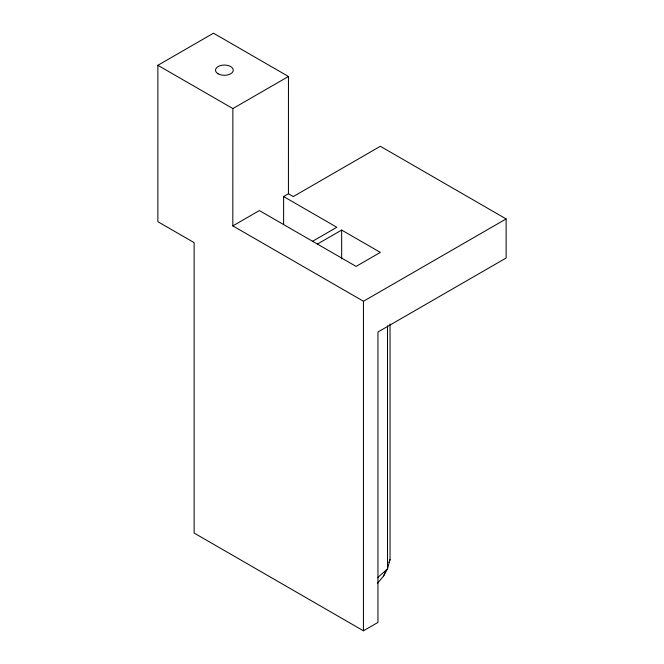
<?xml version="1.0" encoding="UTF-8"?>
<svg xmlns="http://www.w3.org/2000/svg" width="664" height="664" viewBox="0 0 664 664"><rect width="100%" height="100%" fill="white"/><g stroke="black" fill="none" stroke-linecap="round" stroke-linejoin="round"><path stroke-width="1" d="M157.883 65.296L157.874 221.701L194.129 242.634L194.129 533.051L363.44 630.8L377.949 622.425L377.949 332L506.126 258.014L506.126 218.921L380.339 146.287L293.272 196.561L288.433 193.763L288.458 76.484L213.501 33.2L157.883 65.296L232.865 108.572L288.458 76.484M506.126 218.921L363.457 301.257L232.823 225.884L232.865 108.572M363.44 630.8L363.457 301.257M390.034 323.957L390.034 559.586L387.502 568.915L383.651 575.895L377.335 583.515M383.651 575.895L385.153 572.061M388.905 562.466L390.034 559.586M377.501 577.78L387.502 568.915L387.502 325.85M283.619 224.341L283.619 196.561L288.433 193.763M232.823 225.884L259.375 210.571L356.111 266.405L380.347 252.395L341.661 230.068L317.475 244.028M312.636 241.239L336.822 227.271L283.619 196.561M341.661 230.068L341.661 258.877M218.099 73.804A8.889 5.138 0 0 0 232.973 71.505A8.889 5.138 0 0 0 222.083 65.221A8.889 5.138 0 0 0 218.099 73.804"/></g></svg>
